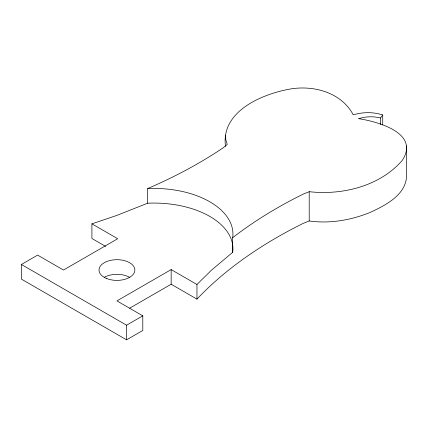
<?xml version="1.0" encoding="UTF-8"?>
<svg xmlns="http://www.w3.org/2000/svg" width="428" height="428" viewBox="0 0 428 428"><rect width="100%" height="100%" fill="white"/><g stroke="black" fill="none" stroke-linecap="round" stroke-linejoin="round"><path stroke-width="0.64" d="M225.508 146.456C220.639 111.248 262.086 94.042 290.141 89.035C313.665 84.969 341.426 92.469 353.239 114.827C362.816 112.008 373.195 111.847 382.723 114.955L380.642 117.903L374.784 116.972A24.273 14.012 0 0 0 362.944 117.55L358.621 118.647C377.442 121.6 420.168 132.969 402.336 160.291C379.946 186.239 342.346 195.419 309.209 191.696L303.286 194.071A467.125 269.694 0 0 0 232.677 237.674L232.677 252.311L211.245 270.384L196.955 284.486L196.955 299.124L171.163 284.235L129.625 308.214M196.955 284.486L171.163 269.597L116.935 300.9L142.791 315.832L142.791 330.464L126.565 339.832L21.4 279.115L21.4 264.477L37.627 255.109L63.478 270.041L117.705 238.733L91.913 223.844L91.913 238.482L105.668 246.421M21.4 264.477L126.565 325.194L142.791 315.832M232.677 252.311A78.955 45.587 0 0 0 147.644 203.22L116.341 215.589L91.913 223.844M406.6 145.916L406.6 175.191C406.504 194.863 385.355 205.381 369.846 212.561C350.741 220.227 329.71 223.865 309.209 220.971L303.286 223.346A467.125 269.694 0 0 0 196.955 299.124M225.508 135.146L225.818 139.817L227.279 144.397L223.165 147.815A467.125 269.694 0 0 1 147.644 188.582L147.644 203.22M382.723 114.955L382.723 124.933M380.642 117.903L380.642 124.559M309.209 191.696L309.209 220.971M171.163 269.597L171.163 284.235M126.565 325.194L126.565 339.832M104.261 277.36A17.928 10.352 0 0 1 129.614 277.36M147.644 188.582A78.955 45.587 0 0 1 232.677 237.674M106.652 278.516A17.928 10.352 0 0 0 134.793 270.94A17.928 10.352 0 0 0 109.359 260.657A17.928 10.352 0 0 0 106.652 278.516"/></g></svg>
